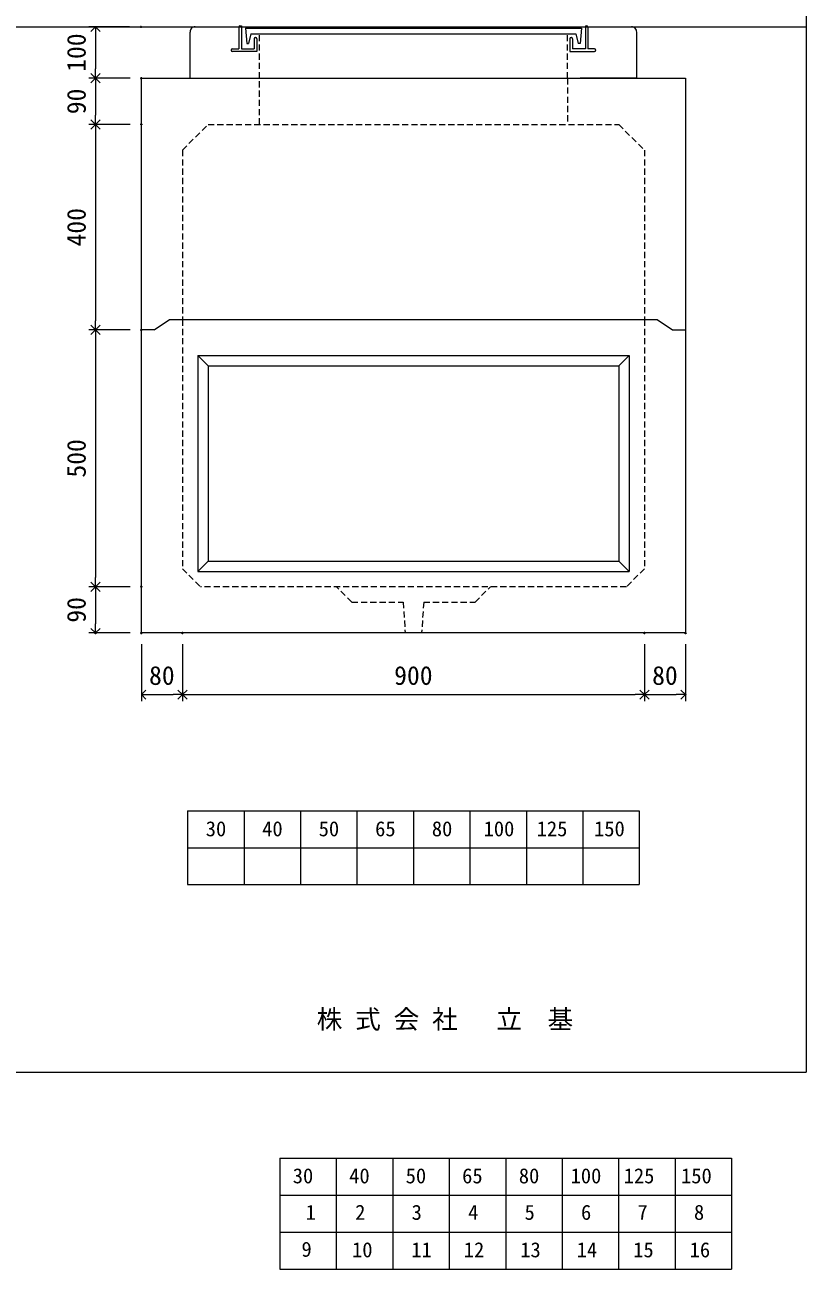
# Model space of a CAD drawing. Units: millimetres, scale not verified. Extents: x -4890 to 4890, y -2329 to 2329.
# Drawn here: x 3368 to 4890, y -2329 to 93 of the extents above; entities that cross this region are included whole.
import ezdxf
from ezdxf.enums import TextEntityAlignment as Align

# ---------------------------------------------------------------- set-up
doc = ezdxf.new("R2010")
doc.units = ezdxf.units.MM
doc.header["$LTSCALE"] = 10
doc.header["$PDMODE"] = 32
doc.header["$PDSIZE"] = 2
doc.linetypes.add('DASHED1', pattern=[1.8, 1.2, -0.6])
doc.layers.add('0-1_Defpoints', color=7, linetype='Continuous')
for name, color, linetype, lineweight in [('0-2_waku', 7, 'Continuous', 18), ('0-3_gaikei', 7, 'Continuous', 18), ('0-4_kakure', 7, 'DASHED1', 5), ('0-5_sunpou', 7, 'Continuous', 5), ('0-9_uchigawa', 6, 'Continuous', 18), ('0-B_futa', 3, 'Continuous', 18), ('0-C_GL', 4, 'Continuous', 18), ('0-E_文字１', 7, 'Continuous', 18), ('1-5_文字２', 7, 'Continuous', 5)]:
    doc.layers.add(name, color=color, linetype=linetype, lineweight=lineweight)
doc.styles.add('ＭＳ ゴシック', font='')
doc.styles.get('ＭＳ ゴシック').set_extended_font_data('MS Gothic')

# ---------------------------------------------------------------- blocks, each defined once
blk = doc.blocks.new('_Open90')
at = {"layer": '0-5_sunpou'}
blk.add_line((0, 0), (-1, 0), dxfattribs=at)
blk.add_lwpolyline([(-0.5, 0.5), (0, 0), (-0.5, -0.5)], dxfattribs=at)
blk = doc.blocks.new('D51')
at = {"layer": '0-1_Defpoints'}
for p in [(5041.54, 2264.36), (4953, 2164.36), (5042.32, 2164.36)]:
    blk.add_point(p, dxfattribs=at)
at = {"layer": '0-5_sunpou'}
for p, q in [((5019.54, 2264.36), (4940, 2264.36)), ((4953, 2246.36), (4953, 2182.36)), ((5020.32, 2164.36), (4940, 2164.36))]:
    blk.add_line(p, q, dxfattribs=at)
at = {"layer": '0-5_sunpou', "xscale": 18, "yscale": 18}
for p, rotation in [((4953, 2264.36), 90), ((4953, 2164.36), 270)]:
    blk.add_blockref('_Open90', p, dxfattribs=dict(at, rotation=rotation))
at = {"layer": '0-5_sunpou', "style": 'ＭＳ ゴシック'}
blk.add_text('100', height=36.66, rotation=90, dxfattribs=at).set_placement((4945, 2176.86), align=Align.BOTTOM_LEFT)
blk = doc.blocks.new('D52')
at = {"layer": '0-1_Defpoints'}
for p in [(5042.32, 2164.36), (4953, 2074.36), (5042.32, 2074.36)]:
    blk.add_point(p, dxfattribs=at)
at = {"layer": '0-5_sunpou'}
for p, q in [((5020.32, 2164.36), (4940, 2164.36)), ((4953, 2146.36), (4953, 2092.36)), ((5020.32, 2074.36), (4940, 2074.36))]:
    blk.add_line(p, q, dxfattribs=at)
at = {"layer": '0-5_sunpou', "xscale": 18, "yscale": 18}
for p, rotation in [((4953, 2164.36), 90), ((4953, 2074.36), 270)]:
    blk.add_blockref('_Open90', p, dxfattribs=dict(at, rotation=rotation))
at = {"layer": '0-5_sunpou', "style": 'ＭＳ ゴシック'}
blk.add_text('90', height=36.66, rotation=90, dxfattribs=at).set_placement((4945, 2094.36), align=Align.BOTTOM_LEFT)
blk = doc.blocks.new('D53')
at = {"layer": '0-1_Defpoints'}
for p in [(5042.32, 2074.36), (4953, 1674.36), (5042.32, 1674.36)]:
    blk.add_point(p, dxfattribs=at)
at = {"layer": '0-5_sunpou'}
for p, q in [((5020.32, 2074.36), (4940, 2074.36)), ((4953, 2056.36), (4953, 1692.36)), ((5020.32, 1674.36), (4940, 1674.36))]:
    blk.add_line(p, q, dxfattribs=at)
at = {"layer": '0-5_sunpou', "xscale": 18, "yscale": 18}
for p, rotation in [((4953, 2074.36), 90), ((4953, 1674.36), 270)]:
    blk.add_blockref('_Open90', p, dxfattribs=dict(at, rotation=rotation))
at = {"layer": '0-5_sunpou', "style": 'ＭＳ ゴシック'}
blk.add_text('400', height=36.66, rotation=90, dxfattribs=at).set_placement((4945, 1836.86), align=Align.BOTTOM_LEFT)
blk = doc.blocks.new('D54')
at = {"layer": '0-1_Defpoints'}
for p in [(5042.32, 1674.36), (4953, 1174.36), (5042.32, 1174.36)]:
    blk.add_point(p, dxfattribs=at)
at = {"layer": '0-5_sunpou'}
for p, q in [((5020.32, 1674.36), (4940, 1674.36)), ((4953, 1656.36), (4953, 1192.36)), ((5020.32, 1174.36), (4940, 1174.36))]:
    blk.add_line(p, q, dxfattribs=at)
at = {"layer": '0-5_sunpou', "xscale": 18, "yscale": 18}
for p, rotation in [((4953, 1674.36), 90), ((4953, 1174.36), 270)]:
    blk.add_blockref('_Open90', p, dxfattribs=dict(at, rotation=rotation))
at = {"layer": '0-5_sunpou', "style": 'ＭＳ ゴシック'}
blk.add_text('500', height=36.66, rotation=90, dxfattribs=at).set_placement((4945, 1386.86), align=Align.BOTTOM_LEFT)
blk = doc.blocks.new('D55')
at = {"layer": '0-1_Defpoints'}
for p in [(5042.32, 1174.36), (4953, 1084.36), (5042.32, 1084.36)]:
    blk.add_point(p, dxfattribs=at)
at = {"layer": '0-5_sunpou'}
for p, q in [((5020.32, 1174.36), (4940, 1174.36)), ((4953, 1156.36), (4953, 1102.36)), ((5020.32, 1084.36), (4940, 1084.36))]:
    blk.add_line(p, q, dxfattribs=at)
at = {"layer": '0-5_sunpou', "xscale": 18, "yscale": 18}
for p, rotation in [((4953, 1174.36), 90), ((4953, 1084.36), 270)]:
    blk.add_blockref('_Open90', p, dxfattribs=dict(at, rotation=rotation))
at = {"layer": '0-5_sunpou', "style": 'ＭＳ ゴシック'}
blk.add_text('90', height=36.66, rotation=90, dxfattribs=at).set_placement((4945, 1104.36), align=Align.BOTTOM_LEFT)
blk = doc.blocks.new('D56')
at = {"layer": '0-1_Defpoints'}
for p in [(5042.32, 1084.36), (5122.32, 1084.36), (5122.32, 964.33)]:
    blk.add_point(p, dxfattribs=at)
at = {"layer": '0-5_sunpou'}
for p, q in [((5042.32, 1062.36), (5042.32, 951.33)), ((5122.32, 1062.36), (5122.32, 951.33)), ((5060.32, 964.33), (5104.32, 964.33))]:
    blk.add_line(p, q, dxfattribs=at)
at = {"layer": '0-5_sunpou', "xscale": 18, "yscale": 18, "rotation": 180}
blk.add_blockref('_Open90', (5042.32, 964.33), dxfattribs=at)
at = {"layer": '0-5_sunpou', "xscale": 18, "yscale": 18}
blk.add_blockref('_Open90', (5122.32, 964.33), dxfattribs=at)
at = {"layer": '0-5_sunpou', "style": 'ＭＳ ゴシック'}
blk.add_text('80', height=36.66, dxfattribs=at).set_placement((5057.32, 972.33), align=Align.BOTTOM_LEFT)
blk = doc.blocks.new('D57')
at = {"layer": '0-1_Defpoints'}
for p in [(5122.32, 1084.36), (6022.32, 1084.36), (6022.32, 964.33)]:
    blk.add_point(p, dxfattribs=at)
at = {"layer": '0-5_sunpou'}
for p, q in [((5122.32, 1062.36), (5122.32, 951.33)), ((6022.32, 1062.36), (6022.32, 951.33)), ((5140.32, 964.33), (6004.32, 964.33))]:
    blk.add_line(p, q, dxfattribs=at)
at = {"layer": '0-5_sunpou', "xscale": 18, "yscale": 18, "rotation": 180}
blk.add_blockref('_Open90', (5122.32, 964.33), dxfattribs=at)
at = {"layer": '0-5_sunpou', "xscale": 18, "yscale": 18}
blk.add_blockref('_Open90', (6022.32, 964.33), dxfattribs=at)
at = {"layer": '0-5_sunpou', "style": 'ＭＳ ゴシック'}
blk.add_text('900', height=36.66, dxfattribs=at).set_placement((5534.82, 972.33), align=Align.BOTTOM_LEFT)
blk = doc.blocks.new('D58')
at = {"layer": '0-1_Defpoints'}
for p in [(6022.32, 1084.36), (6102.32, 1084.36), (6102.32, 964.33)]:
    blk.add_point(p, dxfattribs=at)
at = {"layer": '0-5_sunpou'}
for p, q in [((6022.32, 1062.36), (6022.32, 951.33)), ((6102.32, 1062.36), (6102.32, 951.33)), ((6040.32, 964.33), (6084.32, 964.33))]:
    blk.add_line(p, q, dxfattribs=at)
at = {"layer": '0-5_sunpou', "xscale": 18, "yscale": 18, "rotation": 180}
blk.add_blockref('_Open90', (6022.32, 964.33), dxfattribs=at)
at = {"layer": '0-5_sunpou', "xscale": 18, "yscale": 18}
blk.add_blockref('_Open90', (6102.32, 964.33), dxfattribs=at)
at = {"layer": '0-5_sunpou', "style": 'ＭＳ ゴシック'}
blk.add_text('80', height=36.66, dxfattribs=at).set_placement((6037.32, 972.33), align=Align.BOTTOM_LEFT)

msp = doc.modelspace()

# ---------------------------------------------------------------- linework, layer by layer
at = {"layer": '0-2_waku'}
for p, q in [((3684.99, -1436.63), (3684.99, -1580.63)), ((3684.99, -1436.63), (3684.99, -1580.63)), ((3684.99, -1436.63), (3684.99, -1580.63)), ((3684.99, -1436.63), (3684.99, -1580.63)), ((3684.99, -1436.63), (4564.99, -1436.63)), ((3794.99, -1436.63), (3794.99, -1580.63)), ((3904.99, -1436.63), (3904.99, -1580.63)), ((3904.99, -1436.63), (3904.99, -1580.63)), ((4014.99, -1436.63), (4014.99, -1580.63)), ((4124.99, -1436.63), (4124.99, -1580.63)), ((4234.99, -1436.63), (4234.99, -1580.63)), ((4344.99, -1436.63), (4344.99, -1580.63)), ((4454.99, -1436.63), (4454.99, -1580.63)), ((4564.99, -1436.63), (4564.99, -1580.63)), ((3684.99, -1508.63), (4564.99, -1508.63)), ((3684.99, -1580.63), (4564.99, -1580.63)), ((-1230.01, -1945.63), (4889.99, -1945.63)), ((-1230.01, -1945.63), (4889.99, -1945.63))]:
    msp.add_line(p, q, dxfattribs=at)
msp.add_lwpolyline([(-1230.01, 2329.37), (4889.99, 2329.37), (4889.99, -1945.63)], dxfattribs=at)
at = {"layer": '0-3_gaikei'}
for p, q in [((3689.99, -10.63), (3689.99, 79.37)), ((3699.99, 89.37), (3784.99, 89.37)), ((4464.99, 89.37), (4549.99, 89.37)), ((4559.99, -10.63), (4559.99, 79.37)), ((3689.99, -10.63), (3799.99, -10.63)), ((3724.99, -10.63), (4524.99, -10.63)), ((4559.99, -10.63), (4449.99, -10.63)), ((3619.99, -500.63), (3649.99, -480.63)), ((3649.99, -480.63), (4599.99, -480.63)), ((4599.99, -480.63), (4629.99, -500.63)), ((3619.99, -500.63), (3594.99, -500.63)), ((4629.99, -500.63), (4654.99, -500.63))]:
    msp.add_line(p, q, dxfattribs=at)
msp.add_lwpolyline([(3594.99, -1090.63), (3594.99, -10.63), (4654.99, -10.63), (4654.99, -1090.63)], close=True, dxfattribs=at)
for centre, radius, start, end in [((3699.41, 79.95), 9.44, 86.47383, 183.52617), ((4550.32, 79.7), 9.68, 358.04251, 91.95749)]:
    msp.add_arc(centre, radius, start, end, dxfattribs=at)
at = {"layer": '0-4_kakure'}
for p, q in [((3824.99, -10.63), (3824.99, 75.87)), ((4424.99, -10.63), (4424.99, 75.87)), ((3824.99, -100.63), (3824.99, -10.63)), ((4424.99, -10.63), (4424.99, -100.63)), ((3674.99, -150.63), (3724.99, -100.63)), ((3724.99, -100.63), (4524.99, -100.63)), ((4524.99, -100.63), (4574.99, -150.63)), ((3674.99, -150.63), (3674.99, -480.63)), ((4574.99, -150.63), (4574.99, -480.63)), ((3674.99, -480.63), (3674.99, -965.63)), ((4574.99, -480.63), (4574.99, -965.63)), ((3674.99, -965.63), (3709.99, -1000.63)), ((4574.99, -965.63), (4539.99, -1000.63)), ((4539.99, -1000.63), (3709.99, -1000.63)), ((4004.99, -1030.63), (3974.99, -1000.63)), ((4244.99, -1030.63), (4274.99, -1000.63)), ((4004.99, -1030.63), (4104.99, -1030.63)), ((4104.99, -1030.63), (4108.99, -1090.63)), ((4144.99, -1030.63), (4140.99, -1090.63)), ((4144.99, -1030.63), (4244.99, -1030.63))]:
    msp.add_line(p, q, dxfattribs=at)
at = {"layer": '0-9_uchigawa'}
for p, q in [((3704.99, -550.63), (3704.99, -970.63)), ((3704.99, -550.63), (4124.99, -550.63)), ((3704.99, -550.63), (3724.99, -570.63)), ((4124.99, -550.63), (4544.99, -550.63)), ((4124.99, -550.63), (4544.99, -550.63)), ((4544.99, -550.63), (4524.99, -570.63)), ((4544.99, -550.63), (4544.99, -970.63)), ((3724.99, -570.63), (3724.99, -950.63)), ((3724.99, -570.63), (4124.99, -570.63)), ((3724.99, -570.63), (4124.99, -570.63)), ((4124.99, -570.63), (4524.99, -570.63)), ((4524.99, -570.63), (4524.99, -950.63)), ((3724.99, -950.63), (3704.99, -970.63)), ((3724.99, -950.63), (4124.99, -950.63)), ((4124.99, -950.63), (4524.99, -950.63)), ((4524.99, -950.63), (4544.99, -970.63)), ((3704.99, -970.63), (4124.99, -970.63)), ((4124.99, -970.63), (4544.99, -970.63))]:
    msp.add_line(p, q, dxfattribs=at)
at = {"layer": '0-B_futa'}
for p, q in [((3784.99, 89.37), (3784.99, 46.37)), ((3786.99, 91.37), (3789.99, 91.37)), ((3789.99, 91.37), (3789.99, 46.37)), ((3797.8, 86.87), (4452.13, 86.87)), ((3797.8, 86.87), (3800.29, 56.87)), ((3808.32, 75.87), (3804, 56.87)), ((3808.32, 75.87), (4441.66, 75.87)), ((4441.66, 75.87), (4445.98, 56.87)), ((4452.13, 86.87), (4449.88, 56.87)), ((4459.99, 91.37), (4459.99, 46.37)), ((4459.99, 91.37), (4462.99, 91.37)), ((4464.99, 89.37), (4464.99, 46.37)), ((3800.29, 56.87), (3804, 56.87)), ((3814.99, 66.37), (3814.99, 46.37)), ((3816.99, 68.37), (3817.99, 68.37)), ((3819.99, 66.37), (3819.99, 41.37)), ((4429.99, 66.37), (4429.99, 41.37)), ((4432.99, 68.37), (4431.99, 68.37)), ((4434.99, 66.37), (4434.99, 46.37)), ((4449.88, 56.87), (4445.98, 56.87)), ((3769.99, 44.37), (3769.99, 43.37)), ((3771.99, 46.37), (3784.99, 46.37)), ((3819.99, 41.37), (3771.99, 41.37)), ((3789.99, 46.37), (3814.99, 46.37)), ((4429.99, 41.37), (4477.99, 41.37)), ((4459.99, 46.37), (4434.99, 46.37)), ((4477.99, 46.37), (4464.99, 46.37)), ((4479.99, 44.37), (4479.99, 43.37))]:
    msp.add_line(p, q, dxfattribs=at)
for centre, start, end in [((3786.99, 89.37), 90, 180), ((4462.99, 89.37), 0, 90), ((3816.99, 66.37), 90, 180), ((3817.99, 66.37), 0, 90), ((4431.99, 66.37), 90, 180), ((4432.99, 66.37), 0, 90), ((3771.99, 44.37), 90, 180), ((3771.99, 43.37), 180, 270), ((4477.99, 44.37), 0, 90), ((4477.99, 43.37), 270, 0)]:
    msp.add_arc(centre, 2, start, end, dxfattribs=at)
at = {"layer": '0-C_GL'}
msp.add_line((-1230.01, 89.37), (4889.99, 89.37), dxfattribs=at)
at = {"layer": '1-5_文字２'}
for p, q in [((3864.75, -2113.12), (3864.75, -2257.12)), ((3864.75, -2113.12), (3864.75, -2257.12)), ((3864.75, -2113.12), (3864.75, -2257.12)), ((3864.75, -2113.12), (3864.75, -2257.12)), ((3864.75, -2113.12), (4744.75, -2113.12)), ((3864.75, -2113.12), (3864.75, -2257.12)), ((3864.75, -2113.12), (3864.75, -2257.12)), ((3864.75, -2113.12), (3864.75, -2257.12)), ((3864.75, -2113.12), (3864.75, -2257.12)), ((3864.75, -2113.12), (4744.75, -2113.12)), ((3974.75, -2113.12), (3974.75, -2257.12)), ((3974.75, -2113.12), (3974.75, -2257.12)), ((4084.75, -2113.12), (4084.75, -2257.12)), ((4084.75, -2113.12), (4084.75, -2257.12)), ((4084.75, -2113.12), (4084.75, -2257.12)), ((4084.75, -2113.12), (4084.75, -2257.12)), ((4194.75, -2113.12), (4194.75, -2257.12)), ((4194.75, -2113.12), (4194.75, -2257.12)), ((4304.75, -2113.12), (4304.75, -2257.12)), ((4304.75, -2113.12), (4304.75, -2257.12)), ((4414.75, -2113.12), (4414.75, -2257.12)), ((4414.75, -2113.12), (4414.75, -2257.12)), ((4524.75, -2113.12), (4524.75, -2257.12)), ((4524.75, -2113.12), (4524.75, -2257.12)), ((4634.75, -2113.12), (4634.75, -2257.12)), ((4634.75, -2113.12), (4634.75, -2257.12)), ((4744.75, -2113.12), (4744.75, -2257.12)), ((4744.75, -2113.12), (4744.75, -2257.12)), ((3864.75, -2185.12), (4744.75, -2185.12)), ((3864.75, -2185.12), (4744.75, -2185.12)), ((3864.75, -2257.12), (4744.75, -2257.12)), ((3864.75, -2257.12), (4744.75, -2257.12)), ((3864.75, -2257.12), (3864.75, -2329.12)), ((3864.75, -2257.12), (3864.75, -2329.12)), ((3864.75, -2257.12), (3864.75, -2329.12)), ((3864.75, -2257.12), (3864.75, -2329.12)), ((3864.75, -2257.12), (4744.75, -2257.12)), ((3864.75, -2257.12), (3864.75, -2329.12)), ((3864.75, -2257.12), (3864.75, -2329.12)), ((3864.75, -2257.12), (3864.75, -2329.12)), ((3864.75, -2257.12), (3864.75, -2329.12)), ((3864.75, -2257.12), (4744.75, -2257.12)), ((3974.75, -2257.12), (3974.75, -2329.12)), ((3974.75, -2257.12), (3974.75, -2329.12)), ((4084.75, -2257.12), (4084.75, -2329.12)), ((4084.75, -2257.12), (4084.75, -2329.12)), ((4084.75, -2257.12), (4084.75, -2329.12)), ((4084.75, -2257.12), (4084.75, -2329.12)), ((4194.75, -2257.12), (4194.75, -2329.12)), ((4194.75, -2257.12), (4194.75, -2329.12)), ((4304.75, -2257.12), (4304.75, -2329.12)), ((4304.75, -2257.12), (4304.75, -2329.12)), ((4414.75, -2257.12), (4414.75, -2329.12)), ((4414.75, -2257.12), (4414.75, -2329.12)), ((4524.75, -2257.12), (4524.75, -2329.12)), ((4524.75, -2257.12), (4524.75, -2329.12)), ((4634.75, -2257.12), (4634.75, -2329.12)), ((4634.75, -2257.12), (4634.75, -2329.12)), ((4744.75, -2257.12), (4744.75, -2329.12)), ((4744.75, -2257.12), (4744.75, -2329.12)), ((3864.75, -2329.12), (4744.75, -2329.12)), ((3864.75, -2329.12), (4744.75, -2329.12))]:
    msp.add_line(p, q, dxfattribs=at)

# ---------------------------------------------------------------- block references
at = {"layer": '0-5_sunpou'}
for name in ['D51', 'D52', 'D53', 'D54', 'D55', 'D56', 'D57', 'D58']:
    msp.add_blockref(name, (-1447.32, -2174.99), dxfattribs=at)

# ---------------------------------------------------------------- texts
at = {"layer": '0-E_文字１', "style": 'ＭＳ ゴシック'}
for s, height, p in [('30', 29.33, (3720.42, -1495.27)), ('40', 29.33, (3830.42, -1495.27)), ('50', 29.33, (3940.42, -1495.27)), ('65', 29.33, (4050.42, -1495.27)), ('80', 29.33, (4160.83, -1495.27)), ('100', 29.33, (4261.7, -1495.27)), ('125', 29.33, (4365.09, -1495.27)), ('150', 29.33, (4476.85, -1495.27)), ('株 式 会 社 \u3000立\u3000基', 36.66, (3936.52, -1871.99))]:
    msp.add_text(s, height=height, dxfattribs=at).set_placement(p, align=Align.BOTTOM_LEFT)
at = {"layer": '1-5_文字２', "style": 'ＭＳ ゴシック'}
for s, p in [('30', (3889.9, -2170.93)), ('30', (3889.9, -2170.93)), ('40', (3999.9, -2170.93)), ('40', (3999.9, -2170.93)), ('50', (4109.9, -2170.93)), ('50', (4109.9, -2170.93)), ('65', (4219.9, -2170.93)), ('65', (4219.9, -2170.93)), ('80', (4330.31, -2170.93)), ('80', (4330.31, -2170.93)), ('100', (4431.18, -2170.93)), ('100', (4431.18, -2170.93)), ('125', (4534.57, -2170.93)), ('125', (4534.57, -2170.93)), ('150', (4646.33, -2170.93)), ('150', (4646.33, -2170.93)), ('2', (4011.49, -2241.97)), ('3', (4121.49, -2241.97)), ('6', (4451.49, -2241.97)), ('8', (4671.49, -2241.97)), ('1', (3915.05, -2241.97)), ('4', (4231.49, -2241.97)), ('5', (4341.49, -2241.97)), ('7', (4561.49, -2241.97)), ('9', (3906.98, -2313.97)), ('10', (4005.4, -2314.93)), ('11', (4120.89, -2314.93)), ('12', (4223.1, -2314.93)), ('13', (4333.1, -2314.93)), ('14', (4443.1, -2314.93)), ('15', (4553.1, -2314.93)), ('16', (4663.1, -2314.93))]:
    msp.add_text(s, height=29.33, dxfattribs=at).set_placement(p, align=Align.BOTTOM_LEFT)

doc.saveas('drawing.dxf')
